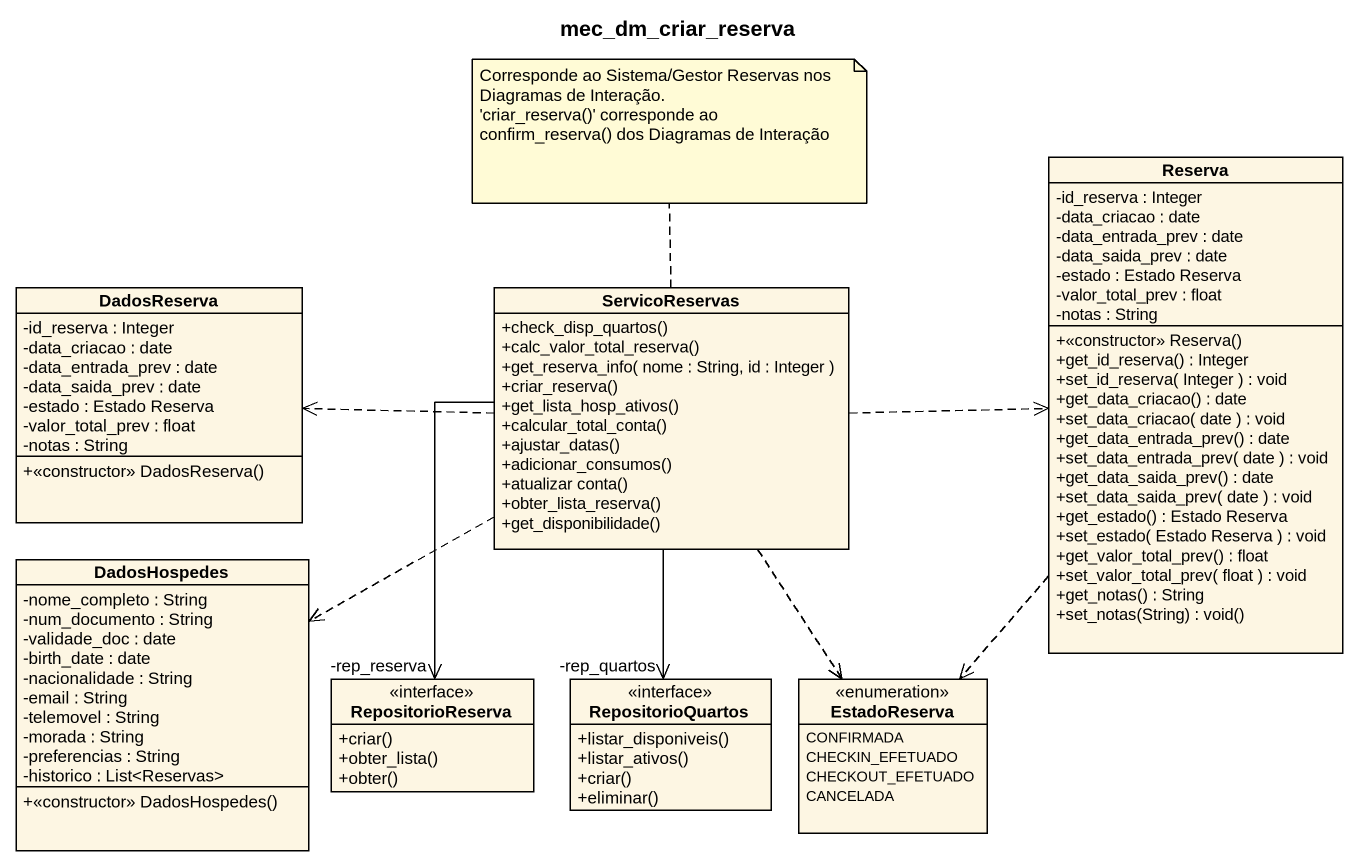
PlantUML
@startuml
title mec_dm_criar_reserva
hide circle
hide empty members
skinparam classAttributeIconSize 0
class Reserva {
  -id_reserva : Integer
  -data_criacao : date
  -data_entrada_prev : date
  -data_saida_prev : date
  -estado : Estado Reserva
  -valor_total_prev : float
  -notas : String
  +<<constructor>> Reserva()
  +get_id_reserva() : Integer
  +set_id_reserva( Integer ) : void
  +get_data_criacao() : date
  +set_data_criacao( date ) : void
  +get_data_entrada_prev() : date
  +set_data_entrada_prev( date ) : void
  +get_data_saida_prev() : date
  +set_data_saida_prev( date ) : void
  +get_estado() : Estado Reserva
  +set_estado( Estado Reserva ) : void
  +get_valor_total_prev() : float
  +set_valor_total_prev( float ) : void
  +get_notas() : String
  +set_notas(String) : void()
}
class DadosReserva {
  -id_reserva : Integer
  -data_criacao : date
  -data_entrada_prev : date
  -data_saida_prev : date
  -estado : Estado Reserva
  -valor_total_prev : float
  -notas : String
  +<<constructor>> DadosReserva()
}
class ServicoReservas {
  +check_disp_quartos()
  +calc_valor_total_reserva()
  +get_reserva_info( nome : String, id : Integer )
  +criar_reserva()
  +get_lista_hosp_ativos()
  +calcular_total_conta()
  +ajustar_datas()
  +adicionar_consumos()
  +atualizar conta()
  +obter_lista_reserva()
  +get_disponibilidade()
}
class DadosHospedes {
  -nome_completo : String
  -num_documento : String
  -validade_doc : date
  -birth_date : date
  -nacionalidade : String
  -email : String
  -telemovel : String
  -morada : String
  -preferencias : String
  -historico : List<Reservas>
  +<<constructor>> DadosHospedes()
}
interface RepositorioReserva {
  +criar()
  +obter_lista()
  +obter()
}
interface RepositorioQuartos {
  +listar_disponiveis()
  +listar_ativos()
  +criar()
  +eliminar()
}
enum EstadoReserva {
  CONFIRMADA
  CHECKIN_EFETUADO
  CHECKOUT_EFETUADO
  CANCELADA
}
Reserva ..> EstadoReserva
ServicoReservas .right.> Reserva
ServicoReservas .left.> DadosReserva
ServicoReservas .left.> DadosHospedes
ServicoReservas --> "-rep_reserva" RepositorioReserva
ServicoReservas --> "-rep_quartos" RepositorioQuartos
ServicoReservas ..> EstadoReserva
note top of ServicoReservas
  Corresponde ao Sistema/Gestor Reservas nos Diagramas de Interação.
  ~'criar_reserva()' corresponde ao confirm_reserva() dos Diagramas de Interação
end note
@enduml
